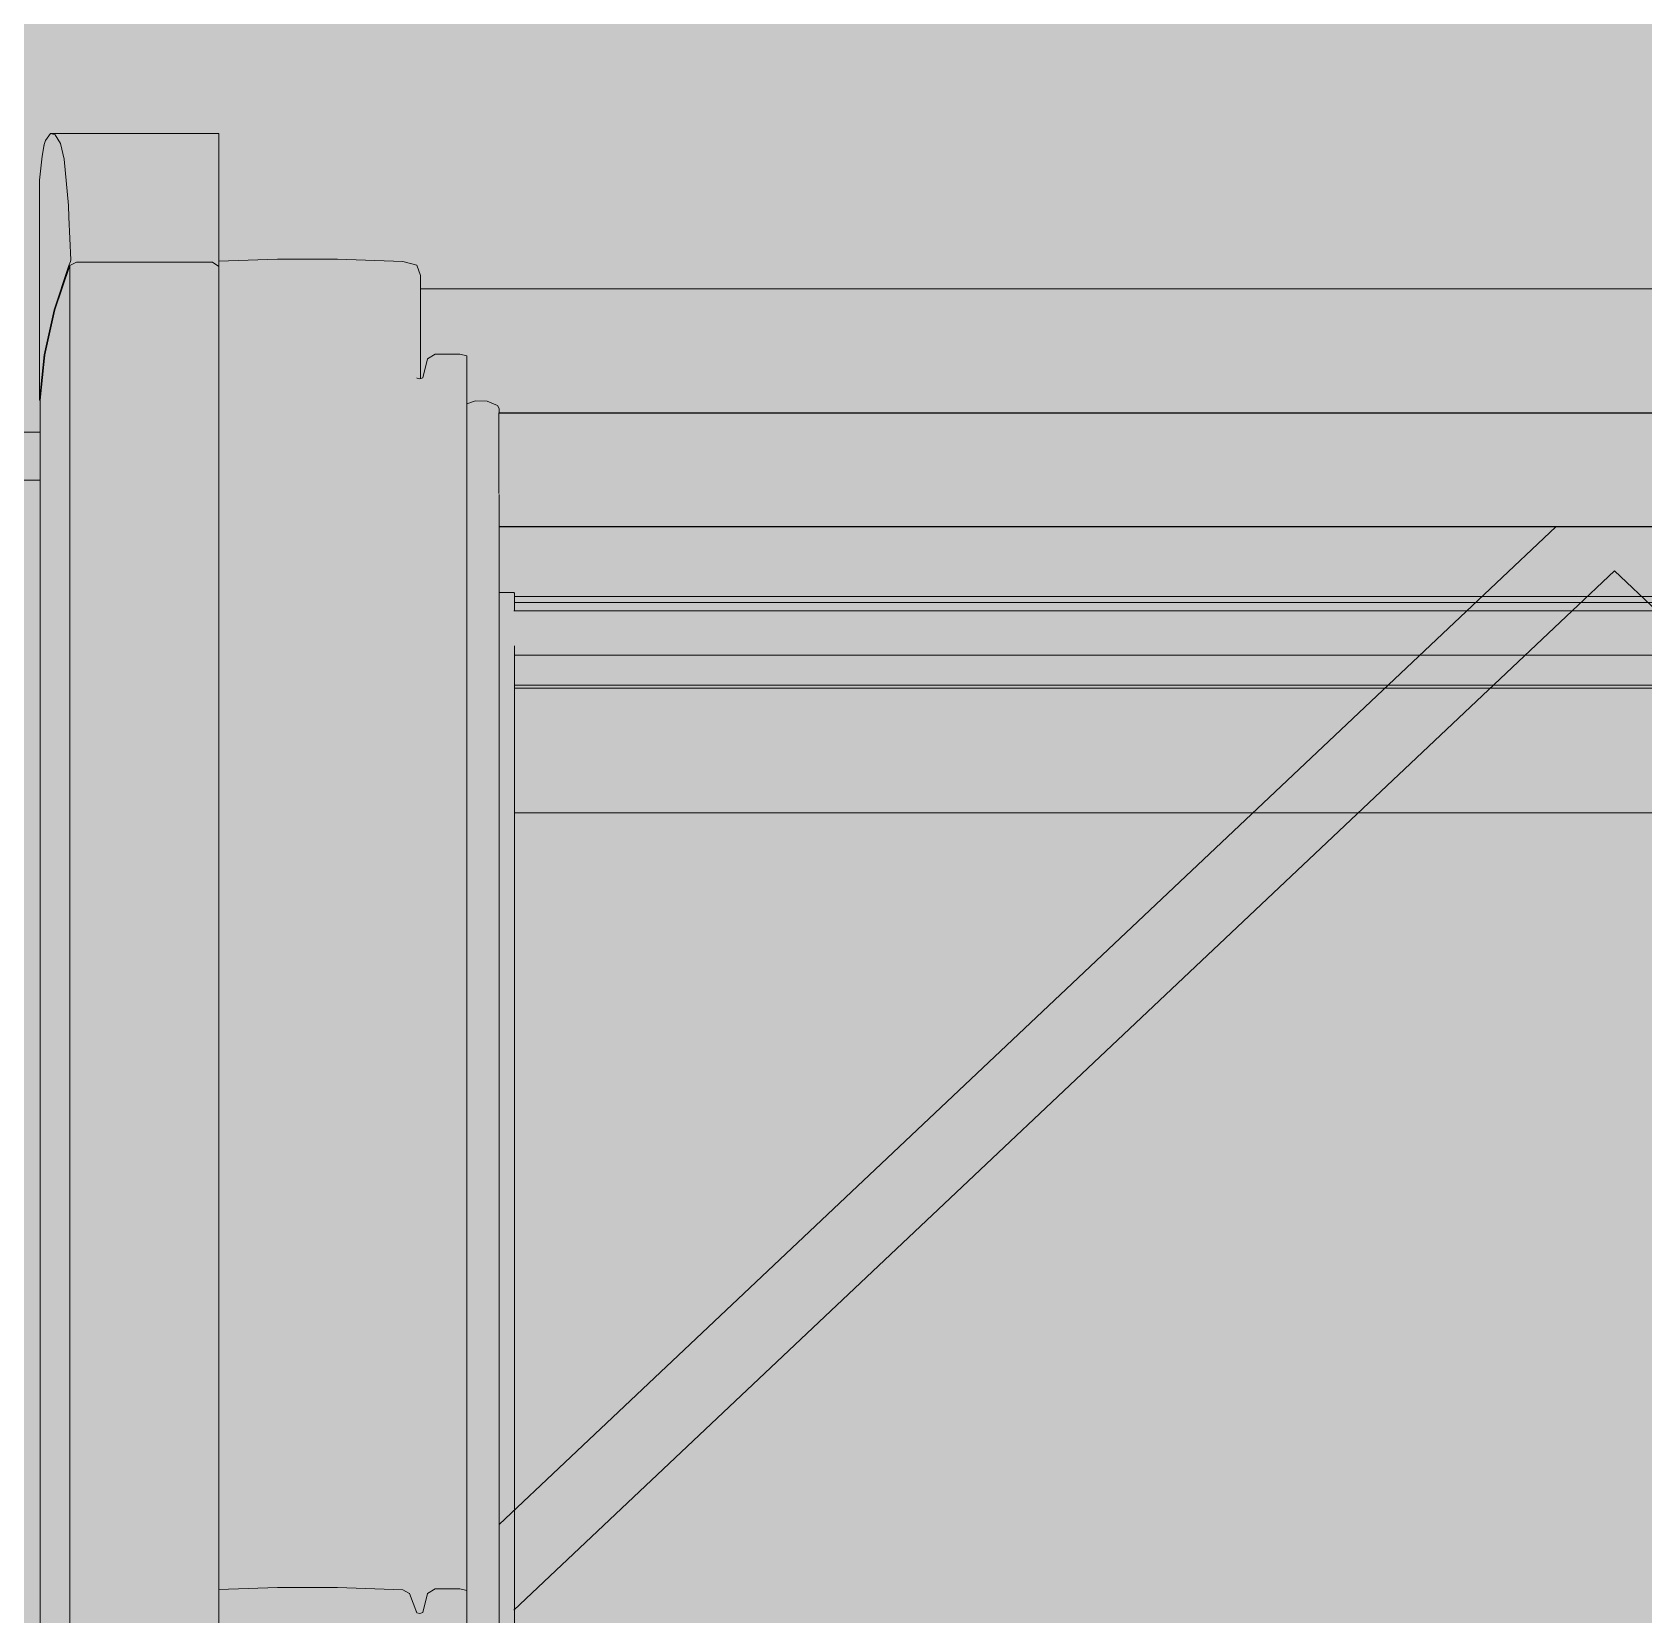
# Model space of a CAD drawing. Header units: metres. Extents: x -208 to 1512, y -277 to 123.
# Drawn here: x 842.3496 to 842.7852, y -22.4394 to -22.0117 of the extents above; entities that cross this region are included whole.
import ezdxf

# ---------------------------------------------------------------- set-up
doc = ezdxf.new("R2010")
doc.units = ezdxf.units.M
doc.header["$MEASUREMENT"] = 0
doc.linetypes.add('Wipeout_Contour', pattern=[1, 0, -1])
for name, color, linetype in [('325 Dachfenster', 7, 'Continuous'), ('330 Dachaufbau', 7, 'Continuous'), ('918 Lageplan Beschriftung.x', 7, 'Continuous')]:
    doc.layers.add(name, color=color, linetype=linetype)

# ---------------------------------------------------------------- blocks, each defined once
blk = doc.blocks.new('Dachfläche_46_5', base_point=(844.18788, -21.27982))
at = {"color": 254, "linetype": 'Wipeout_Contour', "lineweight": 0, "ltscale": 3370.460147}
blk.add_wipeout([(843.15416, -22.11982), (841.49416, -22.11982), (841.49416, -22.14457), (843.15416, -22.14457)], dxfattribs=at).dxf.layer = '330 Dachaufbau'
at = {"layer": '330 Dachaufbau', "linetype": 'Continuous', "lineweight": 0, "true_color": 0x000000}
h = blk.add_hatch(color=18, dxfattribs=at)
h.paths.add_polyline_path([(844.17479, -24.33504), (844.18788, -21.27982), (837.57817, -21.27982), (837.57817, -21.295), (840.73231, -21.295), (840.73231, -24.33504)])
h.paths.add_polyline_path([(841.49416, -23.72517), (841.49416, -22.11982), (843.15416, -22.11982), (843.15416, -23.72517)], flags=0)
at = {"layer": '330 Dachaufbau', "color": 7, "linetype": 'Continuous', "lineweight": 18, "flags": 128}
blk.add_lwpolyline([(843.15416, -22.11982), (841.49416, -22.11982)], dxfattribs=at)
at = {"color": 254, "linetype": 'Wipeout_Contour', "lineweight": 0, "ltscale": 3370.466098}
blk.add_wipeout([(843.15416, -22.17992), (841.49416, -22.17992), (841.49416, -22.1976), (843.15416, -22.1976)], dxfattribs=at).dxf.layer = '330 Dachaufbau'
at = {"layer": '330 Dachaufbau', "color": 7, "linetype": 'Continuous', "lineweight": 18, "flags": 128}
blk.add_lwpolyline([(841.49416, -22.1976), (843.15416, -22.1976)], dxfattribs=at)
at = {"color": 254, "linetype": 'Wipeout_Contour', "lineweight": 0, "ltscale": 3370.463307}
blk.add_wipeout([(843.15416, -22.14457), (841.49416, -22.14457), (841.49416, -22.17992), (843.15416, -22.17992)], dxfattribs=at).dxf.layer = '330 Dachaufbau'
blk = doc.blocks.new('VELUX SlopeRoofBundle[29]_5', base_point=(825.25728, 0))
at = {"color": 254, "linetype": 'Wipeout_Contour', "lineweight": 0, "ltscale": 4213.103965}
blk.add_wipeout([(842.35158, -22.11113), (842.35288, -22.09889), (842.35288, -22.04206), (842.35235, -22.04523), (842.35158, -22.05172)], dxfattribs=at).dxf.layer = '325 Dachfenster'
at = {"color": 254, "linetype": 'Wipeout_Contour', "lineweight": 0, "ltscale": 3372.270115}
blk.add_wipeout([(842.47578, -22.11454), (842.47578, -22.11475), (843.07878, -22.11475), (843.07878, -22.11454)], dxfattribs=at).dxf.layer = '325 Dachfenster'
at = {"color": 254, "linetype": 'Wipeout_Contour', "lineweight": 0, "ltscale": 3372.271466}
blk.add_wipeout([(842.47578, -22.12536), (842.47578, -22.12967), (843.07878, -22.12967), (843.07878, -22.12536)], dxfattribs=at).dxf.layer = '325 Dachfenster'
at = {"color": 254, "linetype": 'Wipeout_Contour', "lineweight": 0, "ltscale": 3372.272565}
blk.add_wipeout([(842.47588, -22.13745), (842.47588, -22.13851), (843.07868, -22.13851), (843.07868, -22.13745)], dxfattribs=at).dxf.layer = '325 Dachfenster'
at = {"color": 254, "linetype": 'Wipeout_Contour', "lineweight": 0, "ltscale": 8424.095014}
blk.add_wipeout([(842.33728, -22.14657), (842.33728, -22.76367), (842.34966, -22.76367), (842.34968, -22.71636), (842.34968, -22.70039), (842.35098, -22.68649), (842.35158, -22.68333), (842.35158, -22.68332), (842.35178, -22.68144), (842.35178, -22.14657)], dxfattribs=at).dxf.layer = '325 Dachfenster'
at = {"color": 254, "linetype": 'Wipeout_Contour', "lineweight": 0, "ltscale": 3372.273337}
blk.add_wipeout([(842.47588, -22.1453), (842.47588, -22.14537), (843.07868, -22.14537), (843.07868, -22.1453)], dxfattribs=at).dxf.layer = '325 Dachfenster'
at = {"color": 254, "linetype": 'Wipeout_Contour', "lineweight": 0, "ltscale": 3370.837118}
blk.add_wipeout([(842.40008, -22.43262), (842.40008, -22.61651), (842.41598, -22.61651), (842.41598, -22.4321)], dxfattribs=at).dxf.layer = '325 Dachfenster'
at = {"color": 254, "linetype": 'Wipeout_Contour', "lineweight": 0, "ltscale": 3371.024497}
blk.add_wipeout([(842.45438, -22.4391), (842.45438, -22.61651), (842.45518, -22.61651), (842.45518, -22.43882)], dxfattribs=at).dxf.layer = '325 Dachfenster'
at = {"color": 254, "linetype": 'Wipeout_Contour', "lineweight": 0, "ltscale": 3372.270683}
blk.add_wipeout([(842.47578, -22.11475), (842.47578, -22.12536), (843.07878, -22.12536), (843.07878, -22.11475)], dxfattribs=at).dxf.layer = '325 Dachfenster'
at = {"color": 254, "linetype": 'Wipeout_Contour', "lineweight": 0, "ltscale": 3372.271956}
blk.add_wipeout([(842.47578, -22.13469), (843.07878, -22.13469), (843.07878, -22.12967), (842.47578, -22.12967)], dxfattribs=at).dxf.layer = '325 Dachfenster'
at = {"color": 254, "linetype": 'Wipeout_Contour', "lineweight": 0, "ltscale": 4212.672682}
blk.add_wipeout([(842.33728, -22.1328), (842.33728, -22.14657), (842.35178, -22.14657), (842.35178, -22.13315), (842.35178, -22.1328)], dxfattribs=at).dxf.layer = '325 Dachfenster'
at = {"color": 254, "linetype": 'Wipeout_Contour', "lineweight": 0, "ltscale": 3372.272654}
blk.add_wipeout([(842.47588, -22.13851), (842.47588, -22.13915), (843.07868, -22.13915), (843.07868, -22.13851)], dxfattribs=at).dxf.layer = '325 Dachfenster'
at = {"color": 254, "linetype": 'Wipeout_Contour', "lineweight": 0, "ltscale": 3371.021164}
blk.add_wipeout([(842.45358, -22.61651), (842.45438, -22.61651), (842.45438, -22.4391), (842.45358, -22.43889)], dxfattribs=at).dxf.layer = '325 Dachfenster'
at = {"color": 254, "linetype": 'Wipeout_Contour', "lineweight": 0, "ltscale": 3372.272724}
blk.add_wipeout([(842.47588, -22.13915), (842.47588, -22.13986), (843.07868, -22.13986), (843.07868, -22.13915)], dxfattribs=at).dxf.layer = '325 Dachfenster'
at = {"color": 254, "linetype": 'Wipeout_Contour', "lineweight": 0, "ltscale": 3371.01613}
blk.add_wipeout([(842.45158, -22.61651), (842.45358, -22.61651), (842.45358, -22.43889), (842.45158, -22.43373)], dxfattribs=at).dxf.layer = '325 Dachfenster'
at = {"color": 254, "linetype": 'Wipeout_Contour', "lineweight": 0, "ltscale": 6744.546077}
blk.add_wipeout([(842.47578, -22.13554), (842.47578, -22.1364), (842.47588, -22.13667), (842.47588, -22.13745), (843.07868, -22.13745), (843.07868, -22.13667), (843.07878, -22.1364), (843.07878, -22.13554)], dxfattribs=at).dxf.layer = '325 Dachfenster'
at = {"color": 254, "linetype": 'Wipeout_Contour', "lineweight": 0, "ltscale": 3372.273048}
blk.add_wipeout([(842.47588, -22.1453), (843.07868, -22.1453), (843.07868, -22.13986), (842.47588, -22.13986)], dxfattribs=at).dxf.layer = '325 Dachfenster'
at = {"color": 254, "linetype": 'Wipeout_Contour', "lineweight": 0, "ltscale": 3371.007779}
blk.add_wipeout([(842.44978, -22.61651), (842.45158, -22.61651), (842.45158, -22.43373), (842.44978, -22.43267)], dxfattribs=at).dxf.layer = '325 Dachfenster'
at = {"color": 254, "linetype": 'Wipeout_Contour', "lineweight": 0, "ltscale": 3371.029041}
blk.add_wipeout([(842.45518, -22.43882), (842.45518, -22.61651), (842.45648, -22.61651), (842.45648, -22.43366)], dxfattribs=at).dxf.layer = '325 Dachfenster'
at = {"color": 254, "linetype": 'Wipeout_Contour', "lineweight": 0, "ltscale": 3372.272264}
blk.add_wipeout([(842.47578, -22.13469), (842.47578, -22.13554), (843.07878, -22.13554), (843.07878, -22.13469)], dxfattribs=at).dxf.layer = '325 Dachfenster'
at = {"color": 254, "linetype": 'Wipeout_Contour', "lineweight": 0, "ltscale": 3370.96888}
blk.add_wipeout([(842.43218, -22.61651), (842.44978, -22.61651), (842.44978, -22.43267), (842.43218, -22.4321)], dxfattribs=at).dxf.layer = '325 Dachfenster'
at = {"color": 254, "linetype": 'Wipeout_Contour', "lineweight": 0, "ltscale": 3371.052369}
blk.add_wipeout([(842.45858, -22.61651), (842.46518, -22.61651), (842.46518, -22.43239), (842.45858, -22.43239)], dxfattribs=at).dxf.layer = '325 Dachfenster'
at = {"color": 254, "linetype": 'Wipeout_Contour', "lineweight": 0, "ltscale": 3370.901209}
blk.add_wipeout([(842.41598, -22.4321), (842.41598, -22.61651), (842.43218, -22.61651), (842.43218, -22.4321)], dxfattribs=at).dxf.layer = '325 Dachfenster'
at = {"color": 254, "linetype": 'Wipeout_Contour', "lineweight": 0, "ltscale": 3371.03519}
blk.add_wipeout([(842.45648, -22.61651), (842.45858, -22.61651), (842.45858, -22.43239), (842.45648, -22.43366)], dxfattribs=at).dxf.layer = '325 Dachfenster'
at = {"color": 254, "linetype": 'Wipeout_Contour', "lineweight": 0, "ltscale": 3371.069447}
blk.add_wipeout([(842.46518, -22.61651), (842.46708, -22.61651), (842.46708, -22.43288), (842.46518, -22.43239)], dxfattribs=at).dxf.layer = '325 Dachfenster'
at = {"color": 254, "linetype": 'Wipeout_Contour', "lineweight": 0, "ltscale": 3370.809569}
blk.add_wipeout([(842.40008, -22.0989), (842.40008, -22.43262), (842.41598, -22.4321), (842.41598, -22.09838)], dxfattribs=at).dxf.layer = '325 Dachfenster'
at = {"color": 254, "linetype": 'Wipeout_Contour', "lineweight": 0, "ltscale": 3371.041656}
blk.add_wipeout([(842.46518, -22.0987), (842.46518, -22.43239), (842.46708, -22.43288), (842.46708, -22.0992)], dxfattribs=at).dxf.layer = '325 Dachfenster'
at = {"color": 254, "linetype": 'Wipeout_Contour', "lineweight": 0, "ltscale": 3370.997204}
blk.add_wipeout([(842.45438, -22.10542), (842.45438, -22.4391), (842.45518, -22.43882), (842.45518, -22.10514)], dxfattribs=at).dxf.layer = '325 Dachfenster'
at = {"color": 254, "linetype": 'Wipeout_Contour', "lineweight": 0, "ltscale": 5057.205218}
blk.add_wipeout([(842.45368, -22.1052), (842.45358, -22.10517), (842.45358, -22.43889), (842.45438, -22.4391), (842.45438, -22.10542), (842.45368, -22.10523)], dxfattribs=at).dxf.layer = '325 Dachfenster'
at = {"color": 254, "linetype": 'Wipeout_Contour', "lineweight": 0, "ltscale": 3370.988109}
blk.add_wipeout([(842.45158, -22.10001), (842.45158, -22.43373), (842.45358, -22.43889), (842.45358, -22.10517)], dxfattribs=at).dxf.layer = '325 Dachfenster'
at = {"color": 254, "linetype": 'Wipeout_Contour', "lineweight": 0, "ltscale": 3370.980196}
blk.add_wipeout([(842.44978, -22.43267), (842.45158, -22.43373), (842.45158, -22.10001), (842.44978, -22.09895)], dxfattribs=at).dxf.layer = '325 Dachfenster'
at = {"color": 254, "linetype": 'Wipeout_Contour', "lineweight": 0, "ltscale": 3371.00114}
blk.add_wipeout([(842.45518, -22.10514), (842.45518, -22.43882), (842.45648, -22.43366), (842.45648, -22.09998)], dxfattribs=at).dxf.layer = '325 Dachfenster'
at = {"layer": '325 Dachfenster', "linetype": 'Continuous', "lineweight": 0, "flags": 128}
for points in [[(842.45438, -22.4391), (842.45358, -22.43889)], [(842.45518, -22.43882), (842.45438, -22.4391)]]:
    blk.add_lwpolyline(points, dxfattribs=at)
at = {"color": 254, "linetype": 'Wipeout_Contour', "lineweight": 0, "ltscale": 3370.941326}
blk.add_wipeout([(842.43218, -22.4321), (842.44978, -22.43267), (842.44978, -22.09895), (842.43218, -22.09838)], dxfattribs=at).dxf.layer = '325 Dachfenster'
at = {"color": 254, "linetype": 'Wipeout_Contour', "lineweight": 0, "ltscale": 3371.007609}
blk.add_wipeout([(842.45648, -22.09998), (842.45648, -22.43366), (842.45858, -22.43239), (842.45858, -22.0987)], dxfattribs=at).dxf.layer = '325 Dachfenster'
at = {"layer": '325 Dachfenster', "linetype": 'Continuous', "lineweight": 0, "flags": 128}
for points in [[(842.45158, -22.43373), (842.44978, -22.43267)], [(842.45358, -22.43889), (842.45158, -22.43373)]]:
    blk.add_lwpolyline(points, dxfattribs=at)
at = {"color": 254, "linetype": 'Wipeout_Contour', "lineweight": 0, "ltscale": 3370.636712}
blk.add_wipeout([(842.45358, -22.0747), (842.45158, -22.10001), (842.45358, -22.1051), (842.45458, -22.07745)], dxfattribs=at).dxf.layer = '325 Dachfenster'
at = {"color": 254, "linetype": 'Wipeout_Contour', "lineweight": 0, "ltscale": 3370.873722}
blk.add_wipeout([(842.41598, -22.09838), (842.41598, -22.4321), (842.43218, -22.4321), (842.43218, -22.09838)], dxfattribs=at).dxf.layer = '325 Dachfenster'
at = {"color": 254, "linetype": 'Wipeout_Contour', "lineweight": 0, "ltscale": 3371.024971}
blk.add_wipeout([(842.46518, -22.0987), (842.45858, -22.0987), (842.45858, -22.43239), (842.46518, -22.43239)], dxfattribs=at).dxf.layer = '325 Dachfenster'
at = {"layer": '325 Dachfenster', "linetype": 'Continuous', "lineweight": 0, "flags": 128}
for points in [[(842.45648, -22.43366), (842.45518, -22.43882)], [(842.45858, -22.43239), (842.45648, -22.43366)]]:
    blk.add_lwpolyline(points, dxfattribs=at)
at = {"color": 254, "linetype": 'Wipeout_Contour', "lineweight": 0, "ltscale": 3370.790575}
blk.add_wipeout([(842.40008, -22.07358), (842.40008, -22.0989), (842.41598, -22.09838), (842.41598, -22.07307)], dxfattribs=at).dxf.layer = '325 Dachfenster'
at = {"color": 254, "linetype": 'Wipeout_Contour', "lineweight": 0, "ltscale": 3370.922332}
blk.add_wipeout([(842.43218, -22.07307), (842.43218, -22.09838), (842.44978, -22.09895), (842.44978, -22.07364)], dxfattribs=at).dxf.layer = '325 Dachfenster'
at = {"color": 254, "linetype": 'Wipeout_Contour', "lineweight": 0, "ltscale": 11800.202927}
blk.add_wipeout([(842.35158, -22.11113), (842.35178, -22.11128), (842.35178, -22.11113), (842.35308, -22.09889), (842.35578, -22.08671), (842.35978, -22.07476), (842.36158, -22.07381), (842.39838, -22.07381), (842.40008, -22.07506), (842.40008, -22.07366), (842.36, -22.07366), (842.35958, -22.07476), (842.35558, -22.08671), (842.35288, -22.09889)], dxfattribs=at).dxf.layer = '325 Dachfenster'
at = {"color": 254, "linetype": 'Wipeout_Contour', "lineweight": 0, "ltscale": 3370.854751}
blk.add_wipeout([(842.41598, -22.07307), (842.41598, -22.09838), (842.43218, -22.09838), (842.43218, -22.07307)], dxfattribs=at).dxf.layer = '325 Dachfenster'
at = {"color": 254, "linetype": 'Wipeout_Contour', "lineweight": 0, "ltscale": 2528.709459}
blk.add_wipeout([(842.44978, -22.07364), (842.44978, -22.09895), (842.45358, -22.0747)], dxfattribs=at).dxf.layer = '325 Dachfenster'
at = {"color": 254, "linetype": 'Wipeout_Contour', "lineweight": 0, "ltscale": 5056.052956}
blk.add_wipeout([(842.35327, -22.04094), (842.35288, -22.04206), (842.35288, -22.09889), (842.35558, -22.08671), (842.35558, -22.03938), (842.35458, -22.03909)], dxfattribs=at).dxf.layer = '325 Dachfenster'
at = {"color": 254, "linetype": 'Wipeout_Contour', "lineweight": 0, "ltscale": 2528.262432}
blk.add_wipeout([(842.44978, -22.09895), (842.45158, -22.10001), (842.45358, -22.0747)], dxfattribs=at).dxf.layer = '325 Dachfenster'
at = {"color": 254, "linetype": 'Wipeout_Contour', "lineweight": 0, "ltscale": 6741.004775}
blk.add_wipeout([(842.35558, -22.03938), (842.35558, -22.08671), (842.35958, -22.07476), (842.35958, -22.06172), (842.35946, -22.05852), (842.35825, -22.046), (842.35728, -22.04179), (842.35588, -22.03944)], dxfattribs=at).dxf.layer = '325 Dachfenster'
at = {"color": 254, "linetype": 'Wipeout_Contour', "lineweight": 0, "ltscale": 5899.744218}
blk.add_wipeout([(842.45358, -22.1051), (842.45361, -22.10518), (842.45368, -22.1052), (842.45368, -22.10523), (842.45438, -22.10542), (842.45458, -22.10535), (842.45458, -22.07745)], dxfattribs=at).dxf.layer = '325 Dachfenster'
at = {"color": 254, "linetype": 'Wipeout_Contour', "lineweight": 0, "ltscale": 4212.925636}
blk.add_wipeout([(842.35308, -22.09889), (842.35178, -22.11113), (842.35178, -22.68144), (842.35288, -22.67108), (842.35308, -22.67017)], dxfattribs=at).dxf.layer = '325 Dachfenster'
at = {"layer": '325 Dachfenster', "linetype": 'Continuous', "lineweight": 0, "flags": 128}
blk.add_lwpolyline([(842.45458, -22.07745), (842.45358, -22.0747)], dxfattribs=at)
at = {"color": 254, "linetype": 'Wipeout_Contour', "lineweight": 0, "ltscale": 4213.766392}
blk.add_wipeout([(842.35458, -22.03909), (842.35558, -22.03938), (842.35588, -22.03944), (842.40008, -22.03944), (842.40008, -22.03909)], dxfattribs=at).dxf.layer = '325 Dachfenster'
at = {"color": 254, "linetype": 'Wipeout_Contour', "lineweight": 0, "ltscale": 3370.643938}
blk.add_wipeout([(842.40008, -22.046), (842.35825, -22.046), (842.35946, -22.05852), (842.40008, -22.05852)], dxfattribs=at).dxf.layer = '325 Dachfenster'
at = {"color": 254, "linetype": 'Wipeout_Contour', "lineweight": 0, "ltscale": 3372.267225}
blk.add_wipeout([(842.45458, -22.09305), (843.09998, -22.09305), (843.09998, -22.0811), (842.45458, -22.0811)], dxfattribs=at).dxf.layer = '325 Dachfenster'
at = {"color": 254, "linetype": 'Wipeout_Contour', "lineweight": 0, "ltscale": 4212.854921}
blk.add_wipeout([(842.35308, -22.09889), (842.35308, -22.67017), (842.35558, -22.65891), (842.35578, -22.65831), (842.35578, -22.08671)], dxfattribs=at).dxf.layer = '325 Dachfenster'
at = {"color": 254, "linetype": 'Wipeout_Contour', "lineweight": 0, "ltscale": 3370.026753}
blk.add_wipeout([(842.45358, -22.1051), (842.45158, -22.10001), (842.45358, -22.10517), (842.45361, -22.10518)], dxfattribs=at).dxf.layer = '325 Dachfenster'
at = {"layer": '325 Dachfenster', "linetype": 'Continuous', "lineweight": 0, "flags": 128}
for points in [[(842.35158, -22.05172), (842.35158, -22.11113)], [(842.35158, -22.11113), (842.35178, -22.11128)], [(842.35178, -22.11113), (842.35178, -22.68144)], [(842.35178, -22.1328), (842.33728, -22.1328), (842.32278, -22.1328)]]:
    blk.add_lwpolyline(points, dxfattribs=at)
at = {"color": 254, "linetype": 'Wipeout_Contour', "lineweight": 0, "ltscale": 3370.647309}
blk.add_wipeout([(842.40008, -22.04179), (842.35728, -22.04179), (842.35825, -22.046), (842.40008, -22.046)], dxfattribs=at).dxf.layer = '325 Dachfenster'
at = {"color": 254, "linetype": 'Wipeout_Contour', "lineweight": 0, "ltscale": 4213.798494}
blk.add_wipeout([(842.35946, -22.05852), (842.35958, -22.06172), (842.36009, -22.07323), (842.40008, -22.07323), (842.40008, -22.05852)], dxfattribs=at).dxf.layer = '325 Dachfenster'
at = {"color": 254, "linetype": 'Wipeout_Contour', "lineweight": 0, "ltscale": 3372.266595}
blk.add_wipeout([(842.45458, -22.08103), (842.45458, -22.0811), (843.09998, -22.0811), (843.09998, -22.08103)], dxfattribs=at).dxf.layer = '325 Dachfenster'
at = {"color": 254, "linetype": 'Wipeout_Contour', "lineweight": 0, "ltscale": 13489.091525}
blk.add_wipeout([(842.45458, -22.10535), (842.45518, -22.10514), (842.45648, -22.09998), (842.45858, -22.0987), (842.46518, -22.0987), (842.46708, -22.0992), (842.46708, -22.10761), (843.08748, -22.10761), (843.08748, -22.0992), (843.08938, -22.0987), (843.09598, -22.0987), (843.09808, -22.09998), (843.09938, -22.10514), (843.09998, -22.10535), (843.09998, -22.09305), (842.45458, -22.09305)], dxfattribs=at).dxf.layer = '325 Dachfenster'
at = {"layer": '325 Dachfenster', "linetype": 'Continuous', "lineweight": 0, "flags": 128}
for points in [[(842.45458, -22.10535), (842.45458, -22.07745)], [(842.45458, -22.08103), (843.09998, -22.08103)], [(842.45518, -22.10514), (842.45648, -22.09998)], [(842.45648, -22.09998), (842.45858, -22.0987)], [(842.45858, -22.0987), (842.46518, -22.0987), (842.46708, -22.0992)], [(842.45361, -22.10518), (842.45358, -22.1051)], [(842.45438, -22.10542), (842.45518, -22.10514)], [(842.45368, -22.1052), (842.45368, -22.10523)], [(842.45368, -22.10523), (842.45438, -22.10542)]]:
    blk.add_lwpolyline(points, dxfattribs=at)
at = {"color": 254, "linetype": 'Wipeout_Contour', "lineweight": 0, "ltscale": 3370.635261}
blk.add_wipeout([(842.40008, -22.03944), (842.35588, -22.03944), (842.35728, -22.04179), (842.40008, -22.04179)], dxfattribs=at).dxf.layer = '325 Dachfenster'
at = {"color": 254, "linetype": 'Wipeout_Contour', "lineweight": 0, "ltscale": 3370.783612}
blk.add_wipeout([(842.35958, -22.06172), (842.35958, -22.07476), (842.36, -22.07366), (842.36009, -22.07323)], dxfattribs=at).dxf.layer = '325 Dachfenster'
at = {"color": 254, "linetype": 'Wipeout_Contour', "lineweight": 0, "ltscale": 11802.985173}
blk.add_wipeout([(842.46708, -22.10761), (842.46708, -22.11218), (842.46948, -22.11136), (842.47258, -22.11143), (842.47538, -22.11256), (842.47588, -22.11341), (842.47588, -22.11454), (843.07868, -22.11454), (843.07868, -22.11341), (843.07918, -22.11256), (843.08198, -22.11143), (843.08508, -22.11136), (843.08748, -22.11218), (843.08748, -22.10761)], dxfattribs=at).dxf.layer = '325 Dachfenster'
at = {"layer": '325 Dachfenster', "linetype": 'Continuous', "lineweight": 0, "flags": 128}
blk.add_lwpolyline([(842.35458, -22.03909), (842.40008, -22.03909)], dxfattribs=at)
at = {"color": 254, "linetype": 'Wipeout_Contour', "lineweight": 0, "ltscale": 3370.675347}
blk.add_wipeout([(842.36, -22.07366), (842.40008, -22.07366), (842.40008, -22.07323), (842.36009, -22.07323)], dxfattribs=at).dxf.layer = '325 Dachfenster'
at = {"color": 254, "linetype": 'Wipeout_Contour', "lineweight": 0, "ltscale": 3371.060991}
blk.add_wipeout([(842.46708, -22.11218), (842.46708, -22.61651), (842.46948, -22.61651), (842.46948, -22.11136)], dxfattribs=at).dxf.layer = '325 Dachfenster'
at = {"layer": '325 Dachfenster', "linetype": 'Continuous', "lineweight": 0, "flags": 128}
for points in [[(842.46708, -22.0992), (842.46708, -22.43288), (842.46708, -22.61651)], [(842.46708, -22.43288), (842.46518, -22.43239), (842.45858, -22.43239)]]:
    blk.add_lwpolyline(points, dxfattribs=at)
at = {"color": 254, "linetype": 'Wipeout_Contour', "lineweight": 0, "ltscale": 4212.846638}
blk.add_wipeout([(842.35578, -22.08671), (842.35578, -22.65831), (842.35958, -22.64696), (842.35978, -22.64643), (842.35978, -22.07476)], dxfattribs=at).dxf.layer = '325 Dachfenster'
at = {"color": 254, "linetype": 'Wipeout_Contour', "lineweight": 0, "ltscale": 3371.072004}
blk.add_wipeout([(842.46948, -22.11136), (842.46948, -22.61651), (842.47258, -22.61651), (842.47258, -22.11143)], dxfattribs=at).dxf.layer = '325 Dachfenster'
at = {"layer": '325 Dachfenster', "linetype": 'Continuous', "lineweight": 0, "flags": 128}
blk.add_lwpolyline([(842.46948, -22.11136), (842.46708, -22.11218)], dxfattribs=at)
at = {"color": 254, "linetype": 'Wipeout_Contour', "lineweight": 0, "ltscale": 5056.66127}
blk.add_wipeout([(842.36158, -22.07381), (842.35978, -22.07476), (842.35978, -22.64643), (842.36003, -22.64578), (842.36011, -22.64569), (842.36158, -22.64569)], dxfattribs=at).dxf.layer = '325 Dachfenster'
at = {"color": 254, "linetype": 'Wipeout_Contour', "lineweight": 0, "ltscale": 3371.083883}
blk.add_wipeout([(842.47258, -22.11143), (842.47258, -22.61651), (842.47538, -22.61651), (842.47538, -22.11256)], dxfattribs=at).dxf.layer = '325 Dachfenster'
at = {"layer": '325 Dachfenster', "linetype": 'Continuous', "lineweight": 0, "flags": 128}
blk.add_lwpolyline([(842.47258, -22.11143), (842.46948, -22.11136)], dxfattribs=at)
at = {"color": 254, "linetype": 'Wipeout_Contour', "lineweight": 0, "ltscale": 3370.707529}
blk.add_wipeout([(842.36158, -22.07381), (842.36158, -22.64569), (842.39838, -22.64569), (842.39838, -22.07381)], dxfattribs=at).dxf.layer = '325 Dachfenster'
at = {"color": 254, "linetype": 'Wipeout_Contour', "lineweight": 0, "ltscale": 6740.507136}
blk.add_wipeout([(842.47538, -22.11256), (842.47538, -22.61651), (842.47588, -22.61651), (842.47588, -22.13667), (842.47578, -22.1364), (842.47578, -22.11454), (842.47588, -22.11454), (842.47588, -22.11341)], dxfattribs=at).dxf.layer = '325 Dachfenster'
at = {"layer": '325 Dachfenster', "linetype": 'Continuous', "lineweight": 0, "flags": 128}
for points in [[(842.35158, -22.05172), (842.35235, -22.04523), (842.35288, -22.04206), (842.35327, -22.04094), (842.35458, -22.03909), (842.35558, -22.03938), (842.35588, -22.03944), (842.35728, -22.04179), (842.35825, -22.046), (842.35946, -22.05852), (842.35958, -22.06172), (842.36009, -22.07323)], [(842.36, -22.07366), (842.35958, -22.07476), (842.35558, -22.08671), (842.35288, -22.09889), (842.35158, -22.11113)], [(842.35978, -22.07476), (842.36158, -22.07381)], [(842.36, -22.07366), (842.36009, -22.07323)], [(842.35178, -22.11113), (842.35308, -22.09889), (842.35578, -22.08671), (842.35978, -22.07476)], [(842.35978, -22.07476), (842.35978, -22.64643)], [(842.47538, -22.11256), (842.47258, -22.11143)], [(842.47588, -22.11341), (842.47538, -22.11256)], [(842.47588, -22.11341), (842.47588, -22.11454)], [(842.47578, -22.11454), (842.47578, -22.11475)], [(842.47578, -22.11454), (843.07878, -22.11454)], [(842.47578, -22.11475), (842.47578, -22.12536), (842.47578, -22.12967), (842.47578, -22.13469), (842.47578, -22.13554), (842.47578, -22.1364)]]:
    blk.add_lwpolyline(points, dxfattribs=at)
at = {"color": 254, "linetype": 'Wipeout_Contour', "lineweight": 0, "ltscale": 3370.784595}
blk.add_wipeout([(842.39838, -22.07381), (842.39838, -22.64569), (842.40008, -22.64569), (842.40008, -22.07506)], dxfattribs=at).dxf.layer = '325 Dachfenster'
at = {"color": 254, "linetype": 'Wipeout_Contour', "lineweight": 0, "ltscale": 2529.080191}
blk.add_wipeout([(842.47588, -22.41503), (842.76141, -22.14537), (842.47588, -22.14537)], dxfattribs=at).dxf.layer = '325 Dachfenster'
at = {"layer": '325 Dachfenster', "linetype": 'Continuous', "lineweight": 0, "flags": 128}
for points in [[(842.40008, -22.07323), (842.40008, -22.05852), (842.40008, -22.046), (842.40008, -22.04179), (842.40008, -22.03944), (842.40008, -22.03909)], [(842.36158, -22.07381), (842.39838, -22.07381)], [(842.39838, -22.07381), (842.40008, -22.07506)], [(842.45358, -22.0747), (842.44978, -22.07364), (842.43218, -22.07307), (842.41598, -22.07307), (842.40008, -22.07358)], [(842.40008, -22.07366), (842.40008, -22.07323)], [(842.40008, -22.07506), (842.40008, -22.07366)], [(842.40008, -22.07506), (842.40008, -22.64569)], [(842.44978, -22.43267), (842.43218, -22.4321), (842.41598, -22.4321), (842.40008, -22.43262)]]:
    blk.add_lwpolyline(points, dxfattribs=at)
at = {"color": 254, "linetype": 'Wipeout_Contour', "lineweight": 0, "ltscale": 6744.611723}
blk.add_wipeout([(842.47588, -22.41503), (842.47588, -22.43977), (842.66302, -22.61651), (842.89154, -22.61651), (843.07868, -22.43977), (843.07868, -22.41503), (842.79315, -22.14537), (842.76141, -22.14537)], dxfattribs=at).dxf.layer = '325 Dachfenster'
at = {"layer": '325 Dachfenster', "linetype": 'Continuous', "lineweight": 0, "flags": 128}
for points in [[(842.47588, -22.13667), (842.47588, -22.61651)], [(842.47588, -22.1453), (843.07868, -22.1453)], [(842.76141, -22.14537), (842.47588, -22.41503)], [(842.47588, -22.14537), (843.07868, -22.14537)], [(842.77728, -22.15725), (842.76582, -22.16807), (842.75609, -22.17726), (842.47985, -22.43815)], [(842.77728, -22.15725), (842.78873, -22.16807), (842.79847, -22.17726), (843.07471, -22.43815)], [(842.47588, -22.16312), (842.47978, -22.16312)], [(842.47978, -22.16312), (842.47998, -22.16333)], [(842.47998, -22.16333), (842.47998, -22.16807)], [(842.47998, -22.16418), (843.07458, -22.16418)], [(842.47998, -22.16588), (843.07458, -22.16588)], [(842.47985, -22.16807), (843.07471, -22.16807)], [(842.47998, -22.17755), (842.47998, -22.61651)], [(842.47998, -22.18009), (843.07458, -22.18009)], [(842.47998, -22.18822), (843.07458, -22.18822)], [(842.47998, -22.189), (843.07458, -22.189)], [(842.47998, -22.22273), (843.07458, -22.22273)]]:
    blk.add_lwpolyline(points, dxfattribs=at)
blk = doc.blocks.new('Dachfläche_54_5', base_point=(843.22728, -22.1008))
at = {"layer": '325 Dachfenster', "color": 7, "linetype": 'Continuous', "lineweight": 13, "true_color": 0xf4f4f4, "flags": 128}
for points in [[(843.07458, -22.24246), (842.47998, -22.24246)], [(842.47998, -22.28679), (843.07458, -22.28679)]]:
    blk.add_lwpolyline(points, dxfattribs=at)
at = {"layer": '325 Dachfenster', "linetype": 'Continuous', "lineweight": 0}
blk.add_blockref('VELUX SlopeRoofBundle[29]_5', (825.25728, 0), dxfattribs=at)

msp = doc.modelspace()

# ---------------------------------------------------------------- block references
at = {"layer": '330 Dachaufbau', "color": 7, "linetype": 'Continuous', "lineweight": 18}
msp.add_blockref('Dachfläche_46_5', (844.18788, -21.27982), dxfattribs=at)

# ---------------------------------------------------------------- next in the draw order: block references
at = {"layer": '325 Dachfenster', "color": 7, "linetype": 'Continuous', "lineweight": 13, "true_color": 0xf4f4f4}
msp.add_blockref('Dachfläche_54_5', (843.22728, -22.1008), dxfattribs=at)

# ---------------------------------------------------------------- next in the draw order: hatches: boundary and pattern name
at = {"layer": '918 Lageplan Beschriftung.x', "linetype": 'Continuous', "lineweight": 0, "true_color": 0x3f0000}
msp.add_hatch(color=18, dxfattribs=at).paths.add_polyline_path([(825.31141, -21.295), (830.69231, -21.295), (830.69231, -22.49), (837.59231, -22.49), (837.59231, -21.295), (844.15029, -21.295), (844.11221, -30.18), (837.77231, -30.18), (837.77231, -31.08), (834.92231, -31.08), (834.92231, -31.58), (825.32423, -31.58)])

doc.saveas('drawing.dxf')
